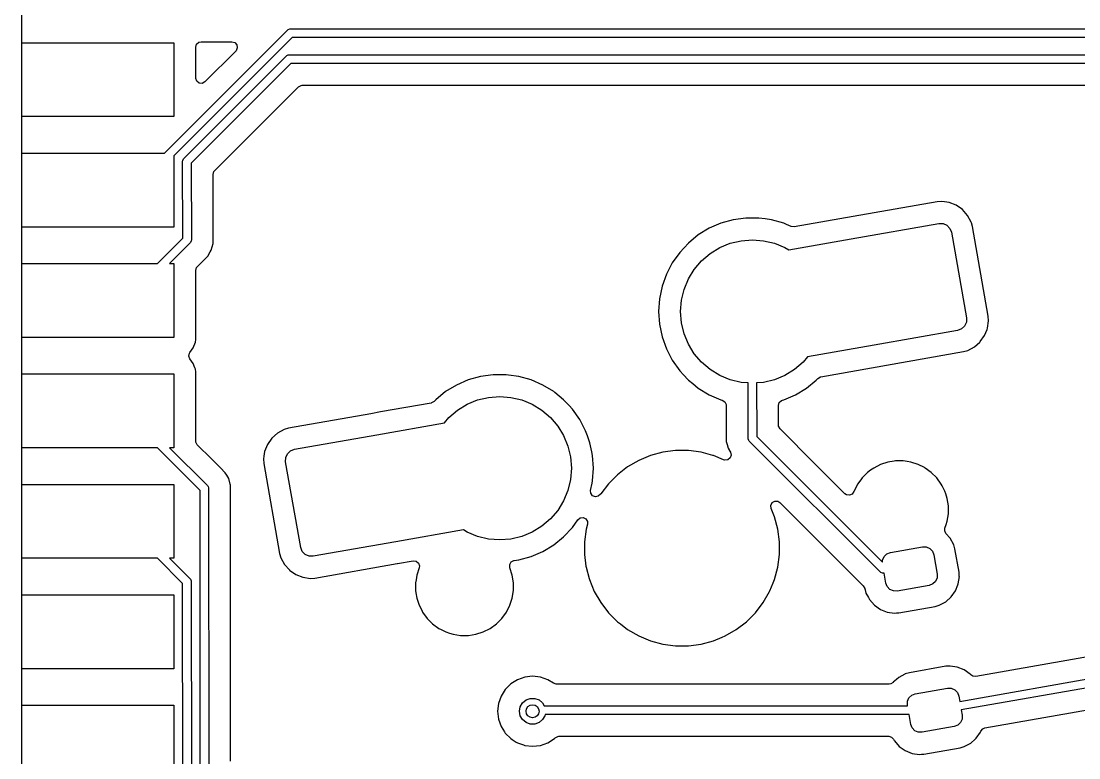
# Model space of a CAD drawing. Header units: millimetres. Extents: x 46 to 4458, y 59 to 1499.
# Drawn here: x 1852.74 to 1877.08, y 888.66 to 905.6 of the extents above; entities that cross this region are included whole.
import ezdxf

# ---------------------------------------------------------------- set-up
doc = ezdxf.new("R2010")
doc.units = ezdxf.units.MM
doc.layers.add('BLACK', color=7, linetype='Continuous')

msp = doc.modelspace()

# ---------------------------------------------------------------- linework, layer by layer
msp.add_lwpolyline([(1836.67813, 883.55889), (1852.75813, 883.55889), (1852.7581, 944.69762), (1836.6781, 944.69762)], close=True)
at = {"layer": 'BLACK', "linetype": 'Continuous'}
for p, q in [((1858.87172, 905.40065), (1858.88688, 905.41308)), ((1858.88688, 905.41308), (1858.92293, 905.42802)), ((1858.92293, 905.42802), (1903.51228, 905.42994)), ((1856.04258, 902.56939), (1858.87172, 905.40065)), ((1858.98117, 905.22994), (1856.25812, 902.50484)), ((1903.57051, 905.23186), (1858.98117, 905.22994)), ((1852.75812, 903.40939), (1852.75812, 905.10939)), ((1852.75812, 905.10939), (1856.25812, 905.10939)), ((1856.25812, 905.10939), (1856.25812, 903.40939)), ((1856.75862, 905.00544), (1856.7783, 905.07248)), ((1856.75862, 904.29472), (1856.75862, 905.00544)), ((1856.7783, 905.07248), (1856.83111, 905.11823)), ((1856.83111, 905.11823), (1856.88262, 905.12944)), ((1856.88262, 905.12944), (1857.59334, 905.12944)), ((1857.59334, 905.12944), (1857.66038, 905.10975)), ((1857.66038, 905.10975), (1857.70613, 905.05695)), ((1857.68705, 904.92423), (1857.68102, 904.91776)), ((1857.71607, 904.98779), (1857.68705, 904.92423)), ((1857.70613, 905.05695), (1857.71607, 904.98779)), ((1856.47497, 902.43549), (1858.83741, 904.80065)), ((1857.68102, 904.91776), (1856.9703, 904.20704)), ((1858.83741, 904.80065), (1858.85256, 904.81308)), ((1858.85256, 904.81308), (1858.88861, 904.82802)), ((1858.88861, 904.82802), (1903.47797, 904.82994)), ((1858.94688, 904.62994), (1856.65626, 902.33669)), ((1903.5362, 904.63186), (1858.94688, 904.62994)), ((1856.75893, 904.28587), (1856.75862, 904.29472)), ((1856.78335, 904.22041), (1856.75893, 904.28587)), ((1856.83928, 904.17854), (1856.78335, 904.22041)), ((1856.9703, 904.20704), (1856.90898, 904.17355)), ((1856.90898, 904.17355), (1856.83928, 904.17854)), ((1857.19494, 902.16752), (1859.12054, 904.09312)), ((1859.12054, 904.09312), (1859.18186, 904.1266)), ((1859.18186, 904.1266), (1859.20822, 904.12944)), ((1859.20822, 904.12944), (1886.89941, 904.12944)), ((1856.25812, 903.40939), (1852.75812, 903.40939)), ((1852.75812, 900.86939), (1852.75812, 902.56939)), ((1852.75812, 902.56939), (1856.04258, 902.56939)), ((1856.25812, 902.50484), (1856.25812, 900.86939)), ((1856.45812, 902.37994), (1856.46004, 902.39945)), ((1856.45997, 900.61261), (1856.45812, 902.37994)), ((1856.46004, 902.39945), (1856.47497, 902.43549)), ((1856.65626, 902.33669), (1856.65812, 900.56939)), ((1857.15862, 902.07984), (1857.1783, 902.14688)), ((1857.15862, 900.65606), (1857.15862, 902.07984)), ((1857.1783, 902.14688), (1857.19494, 902.16752)), ((1873.81503, 901.452), (1871.88371, 901.11145)), ((1873.91808, 901.45951), (1873.81503, 901.452)), ((1873.98752, 901.44933), (1873.91808, 901.45951)), ((1873.91808, 901.45951), (1873.91808, 901.45951)), ((1874.09167, 901.43408), (1873.98752, 901.44933)), ((1874.25472, 901.36931), (1874.09167, 901.43408)), ((1874.39843, 901.26868), (1874.25472, 901.36931)), ((1869.1257, 901.03541), (1868.84241, 900.95603)), ((1869.41716, 901.07547), (1869.1257, 901.03541)), ((1869.1257, 901.03541), (1869.1257, 901.03541)), ((1869.71135, 901.07547), (1869.41716, 901.07547)), ((1869.41716, 901.07547), (1869.41716, 901.07547)), ((1869.71136, 901.07547), (1869.71135, 901.07547)), ((1869.85708, 901.05544), (1869.71136, 901.07547)), ((1870.00281, 901.03541), (1869.85708, 901.05544)), ((1870.00282, 901.03541), (1870.00281, 901.03541)), ((1870.00281, 901.03541), (1870.00281, 901.03541)), ((1870.2861, 900.95603), (1870.00282, 901.03541)), ((1871.88371, 901.11145), (1870.52961, 900.87269)), ((1871.88371, 901.11145), (1871.88371, 901.11145)), ((1874.51506, 901.13761), (1874.39843, 901.26868)), ((1874.39843, 901.26868), (1874.39843, 901.26868)), ((1874.39843, 901.26868), (1874.39843, 901.26868)), ((1874.59833, 900.98319), (1874.51506, 901.13761)), ((1856.25812, 900.86939), (1852.75812, 900.86939)), ((1868.57258, 900.83883), (1868.32121, 900.68597)), ((1868.84241, 900.95603), (1868.57258, 900.83883)), ((1868.57258, 900.83883), (1868.57258, 900.83883)), ((1870.35042, 900.92809), (1870.2861, 900.95603)), ((1870.45874, 900.88105), (1870.35042, 900.92809)), ((1870.46018, 900.88043), (1870.45874, 900.88105)), ((1870.52961, 900.87269), (1870.46018, 900.88043)), ((1871.83384, 900.59444), (1873.85269, 900.95042)), ((1873.85269, 900.95042), (1873.95021, 900.94829)), ((1873.95021, 900.94829), (1874.0395, 900.909)), ((1874.0395, 900.909), (1874.10695, 900.83854)), ((1874.10695, 900.83854), (1874.14231, 900.74763)), ((1874.60345, 900.96514), (1874.59833, 900.98319)), ((1874.59833, 900.98319), (1874.59833, 900.98319)), ((1874.59833, 900.98319), (1874.59833, 900.98319)), ((1874.62652, 900.88379), (1874.60345, 900.96514)), ((1874.99118, 898.81567), (1874.62652, 900.88379)), ((1855.87788, 900.02939), (1856.45997, 900.61261)), ((1856.6562, 900.54988), (1856.64127, 900.51383)), ((1856.65812, 900.56939), (1856.6562, 900.54988)), ((1857.15862, 900.65604), (1857.15862, 900.65606)), ((1857.15862, 900.64844), (1857.15862, 900.65604)), ((1857.15862, 900.49033), (1857.15862, 900.64844)), ((1868.32121, 900.68597), (1868.093, 900.50031)), ((1869.05438, 900.49421), (1869.30614, 900.55465)), ((1869.30614, 900.55465), (1869.56426, 900.57497)), ((1869.56426, 900.57497), (1869.82237, 900.55465)), ((1869.82237, 900.55465), (1870.07413, 900.49421)), ((1870.40052, 900.34171), (1871.83383, 900.59444)), ((1871.83383, 900.59444), (1871.83384, 900.59444)), ((1874.14231, 900.74763), (1874.4896, 898.77801)), ((1856.64127, 900.51383), (1856.15776, 900.02939)), ((1857.09445, 900.29733), (1857.1177, 900.3376)), ((1857.1177, 900.3376), (1857.15862, 900.49033)), ((1868.093, 900.50031), (1867.89219, 900.28529)), ((1868.59441, 900.25985), (1868.81517, 900.39513)), ((1868.81517, 900.39513), (1869.05438, 900.49421)), ((1870.07413, 900.49421), (1870.31334, 900.39513)), ((1870.31334, 900.39513), (1870.40052, 900.34171)), ((1856.79493, 899.95697), (1856.91663, 900.07866)), ((1856.91663, 900.07866), (1856.92683, 900.08887)), ((1856.91663, 900.07866), (1856.91663, 900.07866)), ((1856.92683, 900.08887), (1856.92684, 900.08887)), ((1856.92684, 900.08887), (1857.03864, 900.20067)), ((1857.03864, 900.20067), (1857.09445, 900.29733)), ((1867.89219, 900.28529), (1867.72254, 900.04495)), ((1868.22938, 899.89481), (1868.39753, 900.09169)), ((1868.39753, 900.09169), (1868.59441, 900.25985)), ((1852.75812, 898.32939), (1852.75812, 900.02939)), ((1852.75812, 900.02939), (1855.87788, 900.02939)), ((1856.15776, 900.02939), (1856.25812, 900.02939)), ((1856.25812, 900.02939), (1856.25812, 898.32939)), ((1856.75862, 899.86929), (1856.7783, 899.93633)), ((1856.75862, 898.28151), (1856.75862, 899.86929)), ((1856.7783, 899.93633), (1856.79493, 899.95697)), ((1867.72253, 900.04495), (1867.58718, 899.78373)), ((1867.72254, 900.04495), (1867.72253, 900.04495)), ((1868.0941, 899.67405), (1868.22938, 899.89481)), ((1867.58718, 899.78373), (1867.48867, 899.50653)), ((1867.99501, 899.43485), (1868.0941, 899.67405)), ((1867.48866, 899.50651), (1867.42881, 899.21848)), ((1867.48867, 899.50653), (1867.48866, 899.50651)), ((1867.93457, 899.18308), (1867.99501, 899.43485)), ((1867.42881, 899.21848), (1867.40873, 898.92497)), ((1867.42881, 899.21848), (1867.42881, 899.21848)), ((1867.91426, 898.92497), (1867.93457, 899.18308)), ((1867.40873, 898.92497), (1867.42881, 898.63146)), ((1867.93457, 898.66685), (1867.91426, 898.92497)), ((1867.42881, 898.63146), (1867.42881, 898.63145)), ((1867.42881, 898.63145), (1867.48866, 898.34342)), ((1867.99501, 898.41509), (1867.93457, 898.66685)), ((1874.48747, 898.68049), (1874.44819, 898.59121)), ((1874.4896, 898.77801), (1874.48747, 898.68049)), ((1874.97326, 898.53903), (1874.99869, 898.71262)), ((1874.99869, 898.71262), (1874.99118, 898.81567)), ((1868.0941, 898.17588), (1867.99501, 898.41509)), ((1874.28681, 898.4884), (1872.36644, 898.14979)), ((1874.37772, 898.52375), (1874.28681, 898.4884)), ((1874.44819, 898.59121), (1874.37772, 898.52375)), ((1874.80786, 898.23227), (1874.90849, 898.37599)), ((1874.90849, 898.37599), (1874.96377, 898.51515)), ((1874.96377, 898.51515), (1874.97326, 898.53903)), ((1874.97326, 898.53903), (1874.97326, 898.53903)), ((1874.97326, 898.53903), (1874.97326, 898.53903)), ((1856.25812, 898.32939), (1852.75812, 898.32939)), ((1856.70192, 898.08706), (1856.75221, 898.2219)), ((1856.75221, 898.2219), (1856.75862, 898.28151)), ((1867.48866, 898.34342), (1867.48867, 898.34341)), ((1867.48867, 898.34341), (1867.58718, 898.06621)), ((1868.22938, 897.95512), (1868.0941, 898.17588)), ((1872.36644, 898.14978), (1870.83472, 897.8797)), ((1872.36644, 898.14979), (1872.36644, 898.14978)), ((1874.52237, 898.03238), (1874.6768, 898.11564)), ((1874.6768, 898.11564), (1874.6768, 898.11565)), ((1874.6768, 898.11565), (1874.67681, 898.11565)), ((1874.67681, 898.11565), (1874.79621, 898.22191)), ((1874.79621, 898.22191), (1874.80786, 898.23227)), ((1856.60012, 897.90054), (1856.61497, 897.96881)), ((1856.62454, 897.83508), (1856.60012, 897.90054)), ((1856.61497, 897.96881), (1856.62454, 897.98369)), ((1856.62454, 897.98369), (1856.70192, 898.08706)), ((1867.58718, 898.06621), (1867.72253, 897.80499)), ((1868.39753, 897.75824), (1868.22938, 897.95512)), ((1870.83472, 897.8797), (1870.73098, 897.75824)), ((1872.30562, 897.63084), (1874.42297, 898.00419)), ((1874.42297, 898.00419), (1874.52237, 898.03238)), ((1856.70191, 897.73172), (1856.62454, 897.83508)), ((1856.70192, 897.73172), (1856.70191, 897.73172)), ((1856.73954, 897.63084), (1856.70192, 897.73172)), ((1856.75221, 897.59687), (1856.73954, 897.63084)), ((1867.72253, 897.80499), (1867.72254, 897.80498)), ((1867.72254, 897.80498), (1867.89219, 897.56464)), ((1868.59441, 897.59009), (1868.39753, 897.75824)), ((1870.73098, 897.75824), (1870.5341, 897.59009)), ((1871.14033, 897.42537), (1872.30562, 897.63084)), ((1872.30562, 897.63084), (1872.30562, 897.63084)), ((1852.75812, 895.78939), (1852.75812, 897.48939)), ((1852.75812, 897.48939), (1856.25812, 897.48939)), ((1856.25812, 897.48939), (1856.25812, 895.78939)), ((1856.75862, 897.53727), (1856.75221, 897.59687)), ((1856.75862, 897.53726), (1856.75862, 897.53727)), ((1856.75862, 895.94949), (1856.75862, 897.53726)), ((1856.75862, 897.53726), (1856.75862, 897.53726)), ((1863.31323, 897.43133), (1863.02995, 897.35196)), ((1863.31324, 897.43133), (1863.31323, 897.43133)), ((1863.60469, 897.47139), (1863.31324, 897.43133)), ((1863.6047, 897.47139), (1863.60469, 897.47139)), ((1863.89889, 897.47139), (1863.6047, 897.47139)), ((1863.95703, 897.4634), (1863.89889, 897.47139)), ((1863.89889, 897.47139), (1863.89889, 897.47139)), ((1864.19035, 897.43133), (1863.95703, 897.4634)), ((1864.47364, 897.35196), (1864.19035, 897.43133)), ((1864.19035, 897.43133), (1864.19035, 897.43133)), ((1864.19035, 897.43133), (1864.19035, 897.43133)), ((1867.89219, 897.56464), (1867.98027, 897.47033)), ((1867.98027, 897.47033), (1868.09083, 897.35196)), ((1868.81517, 897.45481), (1868.59441, 897.59009)), ((1869.05438, 897.35572), (1868.81517, 897.45481)), ((1870.31334, 897.45481), (1870.07413, 897.35572)), ((1870.5341, 897.59009), (1870.31334, 897.45481)), ((1871.03552, 897.34963), (1871.07125, 897.38789)), ((1871.07125, 897.38789), (1871.13139, 897.42345)), ((1871.13139, 897.42345), (1871.14033, 897.42537)), ((1862.76011, 897.23475), (1862.50875, 897.08189)), ((1862.76012, 897.23475), (1862.76011, 897.23475)), ((1863.02995, 897.35196), (1862.76012, 897.23475)), ((1864.74347, 897.23475), (1864.47364, 897.35196)), ((1864.99484, 897.08189), (1864.74347, 897.23475)), ((1864.74347, 897.23475), (1864.74347, 897.23475)), ((1868.09083, 897.35196), (1868.093, 897.34963)), ((1868.093, 897.34963), (1868.19265, 897.26856)), ((1868.19265, 897.26856), (1868.32121, 897.16397)), ((1868.32121, 897.16397), (1868.32121, 897.16397)), ((1868.32121, 897.16397), (1868.32121, 897.16397)), ((1868.32121, 897.16397), (1868.57258, 897.01111)), ((1869.30614, 897.29528), (1869.05438, 897.35572)), ((1869.46533, 897.28275), (1869.30614, 897.29528)), ((1869.46618, 895.99552), (1869.46533, 897.28275)), ((1869.82237, 897.29528), (1869.66342, 897.28277)), ((1869.66342, 897.28277), (1869.66423, 896.05311)), ((1870.07413, 897.35572), (1869.82237, 897.29528)), ((1870.55594, 897.01111), (1870.80731, 897.16397)), ((1870.80731, 897.16397), (1871.03552, 897.34963)), ((1862.28053, 896.89622), (1862.2448, 896.85797)), ((1862.28054, 896.89623), (1862.28053, 896.89622)), ((1862.50875, 897.08189), (1862.28054, 896.89623)), ((1863.24192, 896.89013), (1863.49368, 896.95058)), ((1863.49368, 896.95058), (1863.75179, 896.97089)), ((1863.75179, 896.97089), (1864.00991, 896.95058)), ((1864.00991, 896.95058), (1864.26167, 896.89013)), ((1865.02302, 897.05896), (1864.99484, 897.08189)), ((1864.99484, 897.08189), (1864.99484, 897.08189)), ((1864.99484, 897.08189), (1864.99484, 897.08189)), ((1865.22305, 896.89623), (1865.02302, 897.05896)), ((1865.22305, 896.89622), (1865.22305, 896.89623)), ((1865.22305, 896.89623), (1865.22305, 896.89623)), ((1865.34732, 896.76317), (1865.22305, 896.89622)), ((1868.57258, 897.01111), (1868.57258, 897.01111)), ((1868.57258, 897.01111), (1868.84241, 896.8939)), ((1870.2861, 896.8939), (1870.55593, 897.01111)), ((1870.55593, 897.01111), (1870.55594, 897.01111)), ((1870.55594, 897.01111), (1870.55594, 897.01111)), ((1862.17571, 896.82049), (1861.01197, 896.61529)), ((1862.18466, 896.82241), (1862.17571, 896.82049)), ((1862.2448, 896.85797), (1862.18466, 896.82241)), ((1862.58507, 896.48762), (1862.78195, 896.65577)), ((1862.78195, 896.65577), (1863.00271, 896.79105)), ((1863.00271, 896.79105), (1863.24192, 896.89013)), ((1864.26167, 896.89013), (1864.50088, 896.79105)), ((1864.50088, 896.79105), (1864.72164, 896.65577)), ((1864.72164, 896.65577), (1864.91852, 896.48762)), ((1865.42386, 896.68121), (1865.34732, 896.76317)), ((1865.59351, 896.44087), (1865.42386, 896.68121)), ((1868.84241, 896.8939), (1868.87321, 896.88527)), ((1868.87321, 896.88527), (1868.93245, 896.84823)), ((1868.93245, 896.84823), (1868.96227, 896.78504)), ((1868.96227, 896.78504), (1868.96376, 896.76587)), ((1868.96376, 896.76587), (1868.96376, 896.10101)), ((1870.16476, 896.76587), (1870.18444, 896.83291)), ((1870.16476, 896.31444), (1870.16476, 896.76587)), ((1870.18444, 896.83291), (1870.23725, 896.87866)), ((1870.23725, 896.87866), (1870.2553, 896.88527)), ((1870.2553, 896.88527), (1870.2861, 896.8939)), ((1870.2861, 896.8939), (1870.2861, 896.8939)), ((1860.78351, 896.575), (1858.89309, 896.24167)), ((1861.01043, 896.61502), (1860.78351, 896.575)), ((1861.01196, 896.61529), (1861.01043, 896.61502)), ((1861.01043, 896.61502), (1861.01043, 896.61502)), ((1861.01197, 896.61529), (1861.01196, 896.61529)), ((1862.48133, 896.36616), (1862.58507, 896.48762)), ((1864.91852, 896.48762), (1865.08667, 896.29074)), ((1865.59352, 896.44087), (1865.59351, 896.44087)), ((1865.59351, 896.44087), (1865.59351, 896.44087)), ((1865.72887, 896.17965), (1865.59352, 896.44087)), ((1858.79368, 896.21348), (1858.63925, 896.13022)), ((1858.89308, 896.24167), (1858.79368, 896.21348)), ((1858.79368, 896.21348), (1858.79368, 896.21348)), ((1858.79368, 896.21348), (1858.79368, 896.21348)), ((1858.89309, 896.24167), (1858.89308, 896.24167)), ((1860.92499, 896.09173), (1862.48133, 896.36616)), ((1865.08667, 896.29074), (1865.22195, 896.06997)), ((1865.76923, 896.06609), (1865.72887, 896.17965)), ((1870.16759, 896.28808), (1870.16476, 896.31444)), ((1870.20108, 896.22676), (1870.16759, 896.28808)), ((1871.00309, 895.42474), (1870.20108, 896.22676)), ((1856.76145, 895.92313), (1856.75862, 895.94949)), ((1856.79494, 895.8618), (1856.76145, 895.92313)), ((1858.50819, 896.01358), (1858.40756, 895.86987)), ((1858.63925, 896.13021), (1858.50819, 896.01358)), ((1858.50819, 896.01358), (1858.50819, 896.01358)), ((1858.63925, 896.13022), (1858.63925, 896.13022)), ((1858.63925, 896.13022), (1858.63925, 896.13021)), ((1858.63925, 896.13021), (1858.63925, 896.13021)), ((1859.02924, 895.75746), (1860.92499, 896.09173)), ((1865.22195, 896.06997), (1865.32104, 895.83077)), ((1865.82738, 895.90245), (1865.76923, 896.06609)), ((1868.96376, 895.93529), (1868.96375, 895.93529)), ((1868.96375, 895.93529), (1868.98201, 895.86718)), ((1868.96376, 896.10101), (1868.96376, 896.10099)), ((1868.96376, 896.10099), (1868.96376, 895.93529)), ((1869.46618, 895.99483), (1869.46618, 895.99552)), ((1869.48111, 895.95879), (1869.46618, 895.99483)), ((1869.49355, 895.94363), (1869.48111, 895.95879)), ((1872.51887, 892.92103), (1869.49355, 895.94363)), ((1869.66423, 896.05311), (1872.55835, 893.16159)), ((1855.87787, 895.78939), (1852.75812, 895.78939)), ((1856.85813, 894.8106), (1855.87787, 895.78939)), ((1856.25812, 895.78939), (1856.15823, 895.78939)), ((1856.15823, 895.78939), (1857.02883, 894.9201)), ((1857.12351, 895.53323), (1856.79494, 895.8618)), ((1858.34279, 895.70683), (1858.32721, 895.60047)), ((1858.40756, 895.86986), (1858.34279, 895.70683)), ((1858.40756, 895.86987), (1858.40756, 895.86986)), ((1858.86786, 895.65465), (1858.93833, 895.7221)), ((1858.93833, 895.7221), (1859.02924, 895.75746)), ((1865.32104, 895.83077), (1865.38148, 895.57901)), ((1865.82739, 895.90243), (1865.82738, 895.90245)), ((1865.86971, 895.69878), (1865.82739, 895.90243)), ((1865.88724, 895.6144), (1865.86971, 895.69878)), ((1867.50618, 895.68708), (1867.22198, 895.61093)), ((1867.79786, 895.72548), (1867.50618, 895.68708)), ((1867.79787, 895.72548), (1867.79786, 895.72548)), ((1868.09208, 895.72548), (1867.79787, 895.72548)), ((1867.79787, 895.72548), (1867.79787, 895.72548)), ((1868.09209, 895.72548), (1868.09208, 895.72548)), ((1868.38377, 895.68708), (1868.09209, 895.72548)), ((1868.09209, 895.72548), (1868.09209, 895.72548)), ((1868.38378, 895.68708), (1868.38377, 895.68708)), ((1868.655, 895.6144), (1868.38378, 895.68708)), ((1868.38378, 895.68708), (1868.38378, 895.68708)), ((1868.98201, 895.86718), (1869.00468, 895.78256)), ((1869.00468, 895.78256), (1869.02838, 895.74152)), ((1869.02838, 895.74152), (1869.03361, 895.73244)), ((1869.03361, 895.73244), (1869.03362, 895.73244)), ((1869.03362, 895.73244), (1869.0581, 895.69003)), ((1869.0581, 895.69003), (1869.07458, 895.62213)), ((1857.32249, 895.33425), (1857.12351, 895.53323)), ((1858.31827, 895.53947), (1858.31736, 895.53323)), ((1858.31736, 895.53323), (1858.32487, 895.43019)), ((1858.32721, 895.60047), (1858.31827, 895.53947)), ((1858.82645, 895.46784), (1858.82858, 895.56537)), ((1859.17374, 893.49823), (1858.82645, 895.46784)), ((1858.82858, 895.56537), (1858.86786, 895.65465)), ((1865.38148, 895.57901), (1865.40179, 895.32089)), ((1865.90732, 895.32089), (1865.88724, 895.6144)), ((1866.95017, 895.49834), (1866.69539, 895.35124)), ((1866.95018, 895.49834), (1866.95017, 895.49834)), ((1867.22198, 895.61093), (1866.95018, 895.49834)), ((1868.66797, 895.61093), (1868.655, 895.6144)), ((1868.90326, 895.51347), (1868.66797, 895.61093)), ((1868.92725, 895.50627), (1868.90326, 895.51347)), ((1868.9968, 895.51291), (1868.92725, 895.50627)), ((1869.05172, 895.5561), (1868.9968, 895.51291)), ((1869.07458, 895.62213), (1869.05172, 895.5561)), ((1872.68424, 895.461), (1872.51576, 895.40625)), ((1872.82775, 895.48373), (1872.68424, 895.461)), ((1872.85922, 895.48871), (1872.82775, 895.48373)), ((1873.03638, 895.48871), (1872.85922, 895.48871)), ((1873.12356, 895.4749), (1873.03638, 895.48871)), ((1873.21136, 895.461), (1873.12356, 895.4749)), ((1873.37984, 895.40625), (1873.21136, 895.461)), ((1857.3225, 895.33424), (1857.32249, 895.33425)), ((1857.32683, 895.32991), (1857.3225, 895.33424)), ((1857.32684, 895.32991), (1857.32683, 895.32991)), ((1857.43864, 895.2181), (1857.32684, 895.32991)), ((1857.47292, 895.15873), (1857.43864, 895.2181)), ((1858.32487, 895.43019), (1858.68953, 893.36208)), ((1865.40179, 895.32089), (1865.38148, 895.06277)), ((1865.88724, 895.02738), (1865.90732, 895.32089)), ((1866.69537, 895.35123), (1866.46197, 895.17213)), ((1866.69539, 895.35124), (1866.69537, 895.35123)), ((1871.69493, 894.73291), (1871.00309, 895.42474)), ((1872.21458, 895.22169), (1872.08932, 895.09643)), ((1872.21459, 895.22169), (1872.21458, 895.22169)), ((1872.21458, 895.22169), (1872.21458, 895.22169)), ((1872.28421, 895.27227), (1872.21459, 895.22169)), ((1872.35791, 895.32582), (1872.28421, 895.27227)), ((1872.51576, 895.40625), (1872.35791, 895.32582)), ((1872.51576, 895.40625), (1872.51576, 895.40625)), ((1873.52116, 895.33425), (1873.37984, 895.40625)), ((1873.37984, 895.40625), (1873.37984, 895.40625)), ((1873.53769, 895.32582), (1873.52116, 895.33425)), ((1873.68101, 895.22169), (1873.53769, 895.32582)), ((1873.80628, 895.09642), (1873.68101, 895.22169)), ((1852.75812, 893.24939), (1852.75812, 894.94939)), ((1852.75812, 894.94939), (1856.25812, 894.94939)), ((1856.25812, 894.94939), (1856.25812, 893.24939)), ((1857.5177, 895.08117), (1857.47292, 895.15873)), ((1857.55201, 894.9531), (1857.5177, 895.08117)), ((1857.55809, 894.93044), (1857.55201, 894.9531)), ((1865.38148, 895.06277), (1865.32104, 894.81101)), ((1865.84241, 894.81163), (1865.87618, 894.97417)), ((1865.87618, 894.97417), (1865.88724, 895.02738)), ((1866.25393, 894.96409), (1866.07483, 894.73068)), ((1866.46196, 895.17212), (1866.25393, 894.96409)), ((1866.25393, 894.96409), (1866.25393, 894.96409)), ((1866.46197, 895.17213), (1866.46196, 895.17212)), ((1871.98519, 894.9531), (1871.90476, 894.79525)), ((1872.05625, 895.05091), (1871.98519, 894.9531)), ((1872.08932, 895.09642), (1872.05625, 895.05091)), ((1872.08932, 895.09643), (1872.08932, 895.09643)), ((1872.08932, 895.09643), (1872.08932, 895.09642)), ((1873.91041, 894.9531), (1873.80628, 895.09642)), ((1873.92783, 894.91892), (1873.91041, 894.9531)), ((1856.86004, 888.26043), (1856.85813, 894.8106)), ((1857.02883, 894.9201), (1857.04127, 894.90495)), ((1857.04127, 894.90495), (1857.04234, 894.90236)), ((1857.04234, 894.90236), (1857.0562, 894.8689)), ((1857.0562, 894.8689), (1857.05811, 888.31869)), ((1857.55862, 894.92845), (1857.55809, 894.93044)), ((1857.55862, 894.92844), (1857.55862, 894.92845)), ((1857.55862, 889.72993), (1857.55862, 894.92844)), ((1865.32104, 894.81101), (1865.22195, 894.57181)), ((1865.84663, 894.74585), (1865.84241, 894.81163)), ((1865.88716, 894.68894), (1865.84663, 894.74585)), ((1866.0712, 894.7244), (1866.02063, 894.67619)), ((1866.07482, 894.73066), (1866.0712, 894.7244)), ((1866.07483, 894.73068), (1866.07482, 894.73066)), ((1871.7279, 894.70931), (1871.69493, 894.73291)), ((1871.79674, 894.6974), (1871.7279, 894.70931)), ((1871.8611, 894.72459), (1871.79674, 894.6974)), ((1871.90054, 894.78227), (1871.8611, 894.72459)), ((1871.90476, 894.79525), (1871.90054, 894.78227)), ((1873.99084, 894.79525), (1873.92783, 894.91892)), ((1874.01182, 894.73067), (1873.99084, 894.79525)), ((1873.99084, 894.79525), (1873.99084, 894.79525)), ((1874.04559, 894.62677), (1874.01182, 894.73067)), ((1865.22195, 894.57181), (1865.08667, 894.35104)), ((1865.95202, 894.66297), (1865.88716, 894.68894)), ((1866.02063, 894.67619), (1865.95202, 894.66297)), ((1869.98739, 894.4666), (1870.01866, 894.52908)), ((1869.99486, 894.39713), (1869.98739, 894.4666)), ((1870.01866, 894.52908), (1870.07875, 894.56473)), ((1870.07875, 894.56473), (1870.14858, 894.56224)), ((1870.14858, 894.56224), (1870.1971, 894.53226)), ((1870.1971, 894.53226), (1872.11612, 892.61324)), ((1874.0733, 894.45179), (1874.04559, 894.62677)), ((1865.08667, 894.35104), (1864.91852, 894.15416)), ((1870.07483, 894.20406), (1869.99486, 894.39713)), ((1874.04559, 894.09966), (1874.0733, 894.27463)), ((1874.0733, 894.27463), (1874.0733, 894.45179)), ((1864.72164, 893.98601), (1864.50088, 893.85073)), ((1864.91852, 894.15416), (1864.72164, 893.98601)), ((1865.42386, 893.96056), (1865.54827, 894.13682)), ((1865.54827, 894.13682), (1865.60301, 894.18023)), ((1865.60301, 894.18023), (1865.67253, 894.18716)), ((1865.67253, 894.18716), (1865.73477, 894.1554)), ((1865.73477, 894.1554), (1865.76995, 894.09504)), ((1865.76935, 894.03321), (1865.73898, 893.91988)), ((1865.76995, 894.09504), (1865.76935, 894.03321)), ((1870.15098, 893.91988), (1870.07483, 894.20406)), ((1873.99361, 893.9397), (1874.02259, 894.02888)), ((1874.02259, 894.02888), (1874.04559, 894.09966)), ((1862.91553, 893.90415), (1861.35911, 893.62971)), ((1863.00271, 893.85073), (1862.91553, 893.90415)), ((1863.24192, 893.75165), (1863.00271, 893.85073)), ((1863.49368, 893.6912), (1863.24192, 893.75165)), ((1864.26167, 893.75165), (1864.00991, 893.6912)), ((1864.50088, 893.85073), (1864.26167, 893.75165)), ((1864.99484, 893.55989), (1865.22305, 893.74555)), ((1865.22305, 893.74555), (1865.42386, 893.96056)), ((1865.73898, 893.91988), (1865.70058, 893.62819)), ((1865.73898, 893.91988), (1865.73898, 893.91988)), ((1870.18938, 893.62818), (1870.15098, 893.91988)), ((1873.98905, 893.88211), (1873.99361, 893.9397)), ((1874.01891, 893.81895), (1873.98905, 893.88211)), ((1874.11601, 893.70984), (1874.01891, 893.81895)), ((1859.2091, 893.40732), (1859.17374, 893.49823)), ((1861.35911, 893.62971), (1859.46336, 893.29544)), ((1863.75179, 893.67089), (1863.49368, 893.6912)), ((1864.00991, 893.6912), (1863.75179, 893.67089)), ((1864.74348, 893.40703), (1864.99484, 893.55989)), ((1865.70058, 893.62819), (1865.70058, 893.62818)), ((1865.70058, 893.62818), (1865.70058, 893.33398)), ((1870.18938, 893.33397), (1870.18938, 893.62818)), ((1872.73999, 893.38222), (1873.4786, 893.51246)), ((1873.4786, 893.51246), (1873.56637, 893.51054)), ((1873.56637, 893.51054), (1873.64672, 893.47519)), ((1874.1965, 893.56056), (1874.11601, 893.70984)), ((1874.22375, 893.46447), (1874.1965, 893.56056)), ((1855.87821, 893.24939), (1852.75812, 893.24939)), ((1856.45813, 892.67058), (1855.87821, 893.24939)), ((1856.25812, 893.24939), (1856.15863, 893.24939)), ((1856.15863, 893.24939), (1856.62883, 892.7801)), ((1858.68953, 893.36208), (1858.68953, 893.36207)), ((1858.68953, 893.36207), (1858.71772, 893.26267)), ((1858.71772, 893.26267), (1858.71772, 893.26267)), ((1858.71772, 893.26267), (1858.71772, 893.26267)), ((1858.71772, 893.26267), (1858.80099, 893.10824)), ((1859.27655, 893.33685), (1859.2091, 893.40732)), ((1859.36584, 893.29757), (1859.27655, 893.33685)), ((1859.46336, 893.29544), (1859.36584, 893.29757)), ((1864.19035, 893.21045), (1864.47363, 893.28982)), ((1864.47363, 893.28982), (1864.74348, 893.40703)), ((1865.70058, 893.33398), (1865.70058, 893.33396)), ((1865.70058, 893.33396), (1865.73587, 893.06587)), ((1870.15098, 893.04228), (1870.18938, 893.33397)), ((1872.5594, 893.20934), (1872.59475, 893.28969)), ((1872.59475, 893.28969), (1872.65817, 893.3504)), ((1872.65817, 893.3504), (1872.73999, 893.38222)), ((1873.64672, 893.47519), (1873.70743, 893.41177)), ((1873.70743, 893.41177), (1873.73925, 893.32995)), ((1873.73925, 893.32995), (1873.81739, 892.88678)), ((1874.31868, 892.92608), (1874.22375, 893.46447)), ((1891.36796, 893.46875), (1874.70502, 890.53062)), ((1858.80099, 893.10824), (1858.91445, 892.98075)), ((1859.50102, 892.79386), (1861.39355, 893.12756)), ((1861.39355, 893.12756), (1861.39356, 893.12757)), ((1861.39356, 893.12757), (1861.39887, 893.1285)), ((1861.39887, 893.1285), (1861.39888, 893.1285)), ((1861.39888, 893.1285), (1861.75989, 893.19216)), ((1861.75989, 893.19216), (1861.82933, 893.18442)), ((1861.82933, 893.18442), (1861.88356, 893.14036)), ((1861.89935, 893.03173), (1861.84437, 892.8625)), ((1861.88356, 893.14036), (1861.90536, 893.07398)), ((1861.90536, 893.07398), (1861.89935, 893.03173)), ((1863.98196, 893.10465), (1864.01804, 893.16448)), ((1863.98395, 893.03481), (1863.98196, 893.10465)), ((1863.98519, 893.03099), (1863.98395, 893.03481)), ((1863.9852, 893.03099), (1863.98519, 893.03099)), ((1864.03994, 892.8625), (1863.9852, 893.03099)), ((1864.01804, 893.16448), (1864.08074, 893.19531)), ((1864.08074, 893.19531), (1864.08498, 893.19597)), ((1864.08498, 893.19597), (1864.19035, 893.21045)), ((1865.73587, 893.06587), (1865.73898, 893.04228)), ((1865.73898, 893.04228), (1865.80755, 892.78635)), ((1870.07483, 892.75809), (1870.15098, 893.04228)), ((1872.55835, 893.16159), (1872.5594, 893.20934)), ((1874.33432, 889.95511), (1891.91304, 893.05532)), ((1856.62883, 892.7801), (1856.64127, 892.76494)), ((1856.64127, 892.76494), (1856.6562, 892.7289)), ((1858.91445, 892.98075), (1858.91762, 892.97718)), ((1858.91762, 892.97718), (1859.06133, 892.87655)), ((1859.06133, 892.87655), (1859.22438, 892.81178)), ((1859.22438, 892.81178), (1859.22438, 892.81178)), ((1859.22438, 892.81178), (1859.22438, 892.81178)), ((1859.22438, 892.81178), (1859.39797, 892.78635)), ((1859.39797, 892.78635), (1859.50102, 892.79386)), ((1861.84437, 892.8625), (1861.82735, 892.75508)), ((1864.06765, 892.68752), (1864.03994, 892.8625)), ((1865.80755, 892.78635), (1865.81513, 892.75808)), ((1865.81513, 892.75808), (1865.92771, 892.48628)), ((1870.0456, 892.68752), (1870.07483, 892.75809)), ((1872.55491, 892.9061), (1872.51887, 892.92103)), ((1872.57442, 892.90418), (1872.55491, 892.9061)), ((1872.5958, 892.90424), (1872.57442, 892.90418)), ((1872.63562, 892.67841), (1872.5958, 892.90424)), ((1873.81548, 892.79901), (1873.78012, 892.71866)), ((1873.81739, 892.88678), (1873.81548, 892.79901)), ((1874.30136, 892.65866), (1874.32594, 892.82647)), ((1874.31868, 892.92607), (1874.31868, 892.92608)), ((1874.32584, 892.82789), (1874.31868, 892.92607)), ((1874.32594, 892.82647), (1874.32584, 892.82789)), ((1891.94743, 892.86025), (1874.36872, 889.76004)), ((1856.46004, 888.02611), (1856.45813, 892.67058)), ((1856.6562, 892.7289), (1856.6581, 888.08438)), ((1861.82735, 892.75508), (1861.81665, 892.68752)), ((1861.81665, 892.68752), (1861.81665, 892.51037)), ((1864.06765, 892.51037), (1864.06765, 892.68752)), ((1869.96836, 892.50105), (1870.0456, 892.68752)), ((1872.11612, 892.61324), (1872.14961, 892.55192)), ((1872.14961, 892.55192), (1872.15055, 892.54711)), ((1872.15055, 892.54711), (1872.15112, 892.54389)), ((1872.15112, 892.54389), (1872.15614, 892.52617)), ((1872.15614, 892.52617), (1872.17837, 892.4478)), ((1872.66744, 892.59658), (1872.63562, 892.67841)), ((1872.72815, 892.53317), (1872.66744, 892.59658)), ((1872.8085, 892.49781), (1872.72815, 892.53317)), ((1873.63488, 892.62613), (1872.89627, 892.49589)), ((1873.7167, 892.65795), (1873.63488, 892.62613)), ((1873.78012, 892.71866), (1873.7167, 892.65795)), ((1874.23875, 892.50106), (1874.29179, 892.63457)), ((1874.29179, 892.63457), (1874.30136, 892.65866)), ((1852.75812, 890.70939), (1852.75812, 892.40939)), ((1852.75812, 892.40939), (1856.25812, 892.40939)), ((1856.25812, 892.40939), (1856.25812, 890.70939)), ((1861.81665, 892.51037), (1861.82507, 892.45725)), ((1861.82507, 892.45725), (1861.84437, 892.33539)), ((1861.84437, 892.33539), (1861.89911, 892.16691)), ((1863.9852, 892.1669), (1864.03994, 892.33539)), ((1864.03994, 892.33539), (1864.06765, 892.51037)), ((1865.92771, 892.48628), (1865.92772, 892.48627)), ((1865.92772, 892.48627), (1866.07482, 892.23149)), ((1869.81513, 892.23148), (1869.96224, 892.48627)), ((1869.96224, 892.48627), (1869.96836, 892.50105)), ((1872.17837, 892.4478), (1872.17837, 892.4478)), ((1872.17837, 892.4478), (1872.17837, 892.44779)), ((1872.17837, 892.44779), (1872.23439, 892.3439)), ((1872.23439, 892.3439), (1872.25886, 892.29851)), ((1872.25886, 892.29851), (1872.37161, 892.17182)), ((1872.89627, 892.49589), (1872.8085, 892.49781)), ((1874.01477, 892.24937), (1874.14147, 892.36212)), ((1874.14147, 892.36212), (1874.23874, 892.50105)), ((1874.23874, 892.50105), (1874.23875, 892.50105)), ((1874.23875, 892.50105), (1874.23875, 892.50106)), ((1874.91357, 889.34787), (1891.57651, 892.286)), ((1861.89911, 892.16691), (1861.89911, 892.1669)), ((1861.89911, 892.1669), (1861.95728, 892.05274)), ((1861.95728, 892.05274), (1861.97954, 892.00905)), ((1863.90477, 892.00905), (1863.9852, 892.1669)), ((1866.07482, 892.23149), (1866.07483, 892.23147)), ((1866.07483, 892.23147), (1866.25393, 891.99807)), ((1869.63603, 891.99807), (1869.81513, 892.23148)), ((1872.37161, 892.17182), (1872.37161, 892.17182)), ((1872.37161, 892.17182), (1872.51054, 892.07454)), ((1872.51054, 892.07454), (1872.51054, 892.07454)), ((1872.51054, 892.07454), (1872.66815, 892.01193)), ((1872.93557, 891.9946), (1873.7694, 892.14163)), ((1873.7694, 892.14163), (1873.86549, 892.16888)), ((1873.86549, 892.16888), (1874.01477, 892.24937)), ((1861.97954, 892.00905), (1862.08367, 891.86573)), ((1862.08367, 891.86573), (1862.20894, 891.74046)), ((1863.67537, 891.74046), (1863.80064, 891.86573)), ((1863.80064, 891.86573), (1863.90477, 892.00905)), ((1866.25393, 891.99807), (1866.25393, 891.99806)), ((1866.25393, 891.99806), (1866.46196, 891.79003)), ((1866.46196, 891.79003), (1866.46197, 891.79003)), ((1866.46197, 891.79003), (1866.52957, 891.73815)), ((1869.19457, 891.61092), (1869.42799, 891.79003)), ((1869.42799, 891.79003), (1869.63603, 891.99807)), ((1872.66815, 892.01193), (1872.83596, 891.98735)), ((1872.83596, 891.98735), (1872.87978, 891.99054)), ((1872.83596, 891.98735), (1872.83596, 891.98735)), ((1872.83596, 891.98735), (1872.83596, 891.98735)), ((1872.87978, 891.99054), (1872.93557, 891.9946)), ((1862.20894, 891.74046), (1862.35226, 891.63633)), ((1862.35226, 891.63633), (1862.40212, 891.61093)), ((1862.40212, 891.61093), (1862.51011, 891.5559)), ((1862.51011, 891.5559), (1862.51011, 891.5559)), ((1862.51011, 891.5559), (1862.59436, 891.52853)), ((1863.20571, 891.50116), (1863.3742, 891.5559)), ((1863.3742, 891.5559), (1863.53204, 891.63633)), ((1863.53204, 891.63633), (1863.67537, 891.74046)), ((1866.52957, 891.73815), (1866.69538, 891.61092)), ((1866.69538, 891.61092), (1866.69539, 891.61092)), ((1866.69539, 891.61092), (1866.95017, 891.46382)), ((1868.93978, 891.46382), (1869.19457, 891.61092)), ((1862.59436, 891.52853), (1862.6786, 891.50116)), ((1862.6786, 891.50116), (1862.85358, 891.47344)), ((1862.85358, 891.47344), (1862.85358, 891.47344)), ((1862.85358, 891.47344), (1863.03073, 891.47344)), ((1863.03073, 891.47344), (1863.20571, 891.50116)), ((1863.03073, 891.47344), (1863.03073, 891.47344)), ((1866.95017, 891.46382), (1866.95018, 891.46381)), ((1866.95018, 891.46381), (1867.22198, 891.35123)), ((1867.22198, 891.35123), (1867.22198, 891.35123)), ((1867.22198, 891.35123), (1867.22199, 891.35123)), ((1867.22199, 891.35123), (1867.50618, 891.27508)), ((1868.38378, 891.27508), (1868.66796, 891.35123)), ((1868.66796, 891.35123), (1868.86925, 891.4346)), ((1868.86925, 891.4346), (1868.93977, 891.46381)), ((1868.93977, 891.46381), (1868.93978, 891.46382)), ((1868.93977, 891.46381), (1868.93977, 891.46381)), ((1867.50618, 891.27508), (1867.79787, 891.23668)), ((1867.79787, 891.23668), (1867.79788, 891.23668)), ((1867.79788, 891.23668), (1868.09208, 891.23668)), ((1868.09208, 891.23668), (1868.38378, 891.27508)), ((1868.09208, 891.23668), (1868.09208, 891.23668)), ((1856.25812, 890.70939), (1852.75812, 890.70939)), ((1873.06871, 890.58222), (1872.93313, 890.50911)), ((1873.08242, 890.58961), (1873.06871, 890.58222)), ((1873.1785, 890.61686), (1873.08242, 890.58961)), ((1873.08242, 890.58961), (1873.08242, 890.58961)), ((1873.08242, 890.58961), (1873.08242, 890.58961)), ((1873.08242, 890.58961), (1873.08242, 890.58961)), ((1873.17851, 890.61686), (1873.1785, 890.61686)), ((1874.01233, 890.76388), (1873.17851, 890.61686)), ((1874.01235, 890.76389), (1874.01233, 890.76388)), ((1874.11195, 890.77114), (1874.01235, 890.76389)), ((1874.27975, 890.74656), (1874.11195, 890.77114)), ((1874.27976, 890.74656), (1874.27975, 890.74656)), ((1874.43737, 890.68394), (1874.27976, 890.74656)), ((1874.5763, 890.58667), (1874.43737, 890.68394)), ((1874.43737, 890.68394), (1874.43737, 890.68394)), ((1874.59086, 890.57031), (1874.5763, 890.58667)), ((1874.5763, 890.58667), (1874.5763, 890.58667)), ((1874.63558, 890.53837), (1874.59086, 890.57031)), ((1864.00586, 890.35975), (1863.8783, 890.2322)), ((1864.1586, 890.45573), (1864.00586, 890.35975)), ((1864.32886, 890.51531), (1864.1586, 890.45573)), ((1864.32887, 890.51531), (1864.32886, 890.51531)), ((1864.50812, 890.5355), (1864.32887, 890.51531)), ((1864.68737, 890.51531), (1864.50812, 890.5355)), ((1864.50812, 890.5355), (1864.50812, 890.5355)), ((1864.85764, 890.45573), (1864.68737, 890.51531)), ((1864.68737, 890.51531), (1864.68737, 890.51531)), ((1864.988, 890.37382), (1864.85764, 890.45573)), ((1865.05397, 890.35481), (1864.988, 890.37382)), ((1872.71382, 890.35481), (1865.05397, 890.35481)), ((1872.74718, 890.35938), (1872.71382, 890.35481)), ((1872.80022, 890.39249), (1872.74718, 890.35938)), ((1872.80105, 890.39157), (1872.80022, 890.39249)), ((1872.80644, 890.39637), (1872.80105, 890.39157)), ((1872.87702, 890.45918), (1872.80644, 890.39637)), ((1872.80644, 890.39637), (1872.80644, 890.39637)), ((1872.93313, 890.50911), (1872.87702, 890.45918)), ((1874.70502, 890.53062), (1874.63558, 890.53837)), ((1863.8783, 890.2322), (1863.78233, 890.07946)), ((1873.16779, 890.03983), (1873.23121, 890.10054)), ((1873.23121, 890.10054), (1873.31303, 890.13236)), ((1873.31303, 890.13236), (1874.05163, 890.26259)), ((1874.05163, 890.26259), (1874.1394, 890.26068)), ((1874.1394, 890.26068), (1874.21976, 890.22532)), ((1874.21976, 890.22532), (1874.28047, 890.1619)), ((1874.28047, 890.1619), (1874.31229, 890.08008)), ((1852.75812, 888.16939), (1852.75812, 889.86939)), ((1852.75812, 889.86939), (1856.25812, 889.86939)), ((1856.25812, 889.86939), (1856.25812, 888.16939)), ((1863.72275, 889.90919), (1863.70255, 889.72994)), ((1863.78233, 890.07946), (1863.72275, 889.90919)), ((1863.72275, 889.90919), (1863.72275, 889.90919)), ((1864.22621, 889.83254), (1864.27831, 889.92277)), ((1864.27831, 889.92277), (1864.35812, 889.98975)), ((1864.35812, 889.98975), (1864.45603, 890.02538)), ((1864.45603, 890.02538), (1864.56021, 890.02538)), ((1864.56021, 890.02538), (1864.65812, 889.98975)), ((1864.65812, 889.98975), (1864.73793, 889.92277)), ((1864.73793, 889.92277), (1864.77854, 889.85245)), ((1864.77854, 889.85245), (1873.13361, 889.85418)), ((1873.13052, 889.8717), (1873.13243, 889.95947)), ((1873.13361, 889.85418), (1873.13052, 889.8717)), ((1873.13243, 889.95947), (1873.16779, 890.03983)), ((1874.31229, 890.08008), (1874.33432, 889.95511)), ((1857.55862, 888.58003), (1857.55862, 889.72993)), ((1863.70255, 889.72994), (1863.70255, 889.72993)), ((1863.70255, 889.72993), (1863.72275, 889.55069)), ((1864.20812, 889.72994), (1864.22621, 889.83254)), ((1864.22621, 889.62733), (1864.20812, 889.72994)), ((1864.27831, 889.5371), (1864.22621, 889.62733)), ((1864.79003, 889.62733), (1864.73793, 889.5371)), ((1864.79479, 889.65437), (1864.79003, 889.62733)), ((1873.16853, 889.6561), (1864.79479, 889.65437)), ((1873.20866, 889.42854), (1873.16853, 889.6561)), ((1874.36872, 889.76004), (1874.39043, 889.63692)), ((1874.39043, 889.63692), (1874.38851, 889.54915)), ((1863.72275, 889.55069), (1863.72275, 889.55068)), ((1863.72275, 889.55068), (1863.78233, 889.38041)), ((1863.78233, 889.38041), (1863.8591, 889.25824)), ((1864.35812, 889.47013), (1864.27831, 889.5371)), ((1864.45603, 889.4345), (1864.35812, 889.47013)), ((1864.56021, 889.4345), (1864.45603, 889.4345)), ((1864.65812, 889.47013), (1864.56021, 889.4345)), ((1864.73793, 889.5371), (1864.65812, 889.47013)), ((1873.24048, 889.34672), (1873.20866, 889.42854)), ((1874.20792, 889.37627), (1873.46931, 889.24603)), ((1874.28974, 889.40808), (1874.20792, 889.37627)), ((1874.35316, 889.46879), (1874.28974, 889.40808)), ((1874.38851, 889.54915), (1874.35316, 889.46879)), ((1863.8591, 889.25824), (1863.8783, 889.22768)), ((1863.8783, 889.22768), (1864.00586, 889.10012)), ((1865.01038, 889.10012), (1865.02775, 889.11749)), ((1865.02775, 889.11749), (1865.08907, 889.15098)), ((1865.08907, 889.15098), (1865.11543, 889.15381)), ((1865.11543, 889.15381), (1872.70118, 889.15381)), ((1872.70118, 889.15381), (1872.76822, 889.13413)), ((1872.76822, 889.13413), (1872.81032, 889.08866)), ((1873.30119, 889.2833), (1873.24048, 889.34672)), ((1873.38154, 889.24794), (1873.30119, 889.2833)), ((1873.46931, 889.24603), (1873.38154, 889.24794)), ((1874.68799, 889.08866), (1874.7145, 889.11225)), ((1874.7145, 889.11225), (1874.81178, 889.25118)), ((1874.7145, 889.11225), (1874.7145, 889.11225)), ((1874.7145, 889.11225), (1874.7145, 889.11225)), ((1874.81178, 889.25118), (1874.81987, 889.27154)), ((1874.81987, 889.27154), (1874.86291, 889.32657)), ((1874.86291, 889.32657), (1874.91357, 889.34787)), ((1864.00586, 889.10012), (1864.04049, 889.07836)), ((1864.04049, 889.07836), (1864.13434, 889.01939)), ((1864.13434, 889.01939), (1864.1586, 889.00415)), ((1864.1586, 889.00415), (1864.29905, 888.955)), ((1864.29905, 888.955), (1864.32886, 888.94457)), ((1864.32886, 888.94457), (1864.32887, 888.94457)), ((1864.32887, 888.94457), (1864.50812, 888.92437)), ((1864.50812, 888.92437), (1864.68737, 888.94457)), ((1864.50812, 888.92437), (1864.50812, 888.92437)), ((1864.50812, 888.92437), (1864.50812, 888.92437)), ((1864.68737, 888.94457), (1864.85764, 889.00415)), ((1864.68737, 888.94457), (1864.68737, 888.94457)), ((1864.68737, 888.94457), (1864.68737, 888.94457)), ((1864.85764, 889.00415), (1865.01038, 889.10012)), ((1872.81032, 889.08866), (1872.82863, 889.05471)), ((1872.82863, 889.05471), (1872.8319, 889.04865)), ((1872.8319, 889.04865), (1872.94465, 888.92196)), ((1872.94465, 888.92196), (1872.94465, 888.92195)), ((1872.94465, 888.92195), (1873.08357, 888.82468)), ((1873.50861, 888.74474), (1874.34244, 888.89176)), ((1874.34244, 888.89176), (1874.43853, 888.91901)), ((1874.43853, 888.91901), (1874.58781, 888.99951)), ((1874.58781, 888.99951), (1874.68799, 889.08866)), ((1873.08357, 888.82468), (1873.08358, 888.82468)), ((1873.08358, 888.82468), (1873.24119, 888.76206)), ((1873.24119, 888.76206), (1873.409, 888.73748)), ((1873.409, 888.73748), (1873.45281, 888.74067)), ((1873.409, 888.73748), (1873.409, 888.73748)), ((1873.409, 888.73748), (1873.409, 888.73748)), ((1873.45281, 888.74067), (1873.50861, 888.74474))]:
    msp.add_line(p, q, dxfattribs=at)
at = {"layer": 'BLACK'}
msp.add_circle((1864.50812, 889.72994), 0.15, dxfattribs=at)

doc.saveas('drawing.dxf')
